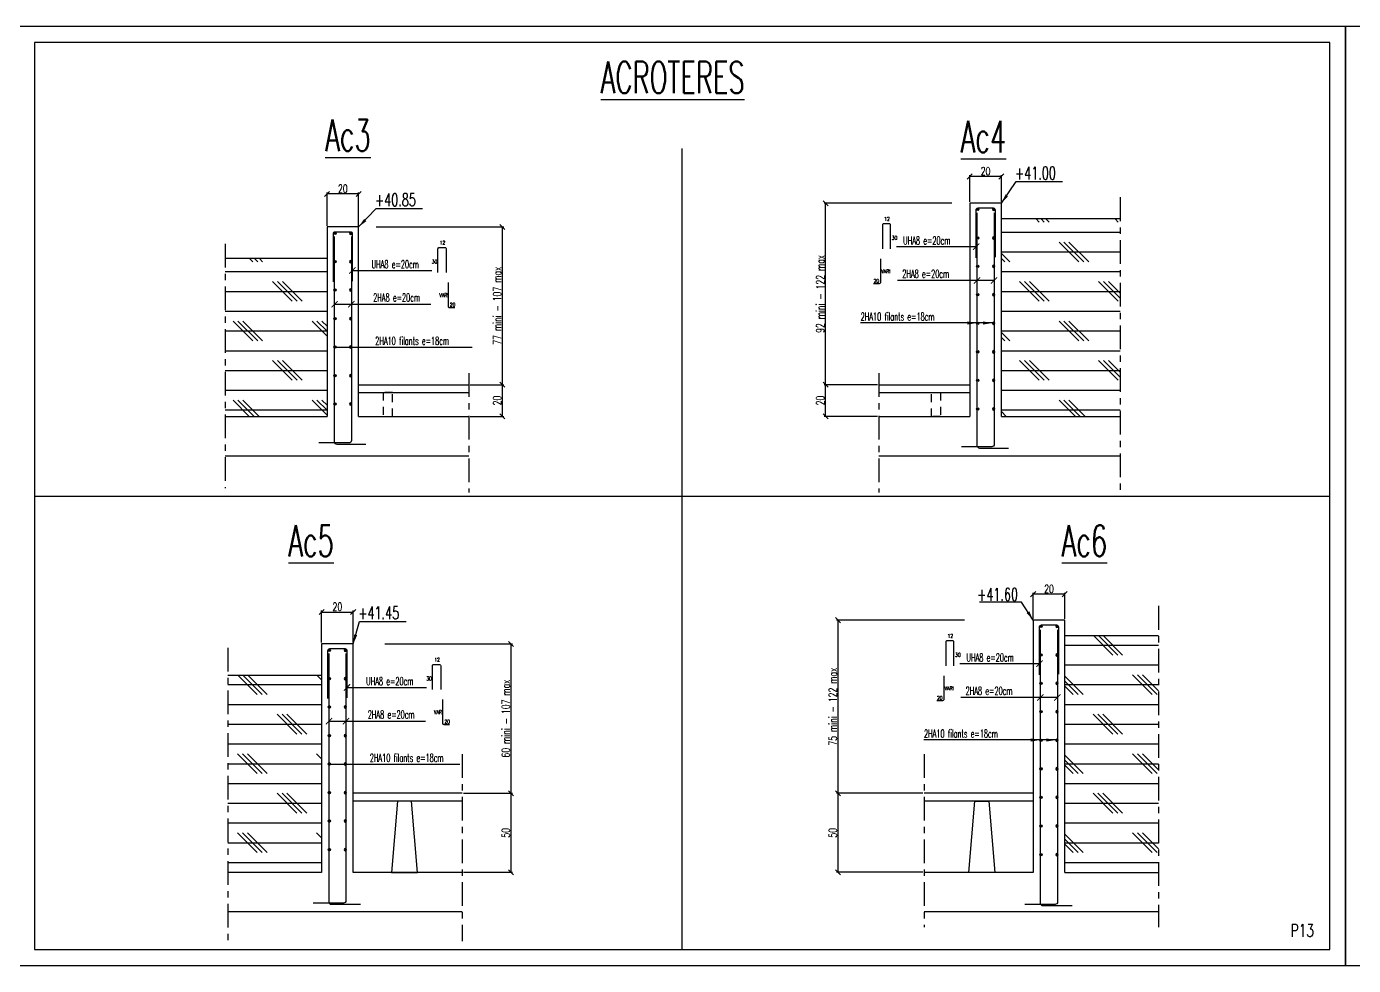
# Model space of a CAD drawing. Extents: x 308 to 787, y -199 to -146.
# Drawn here: x 745.09 to 766.09, y -169.39 to -154.54 of the extents above; entities that cross this region are included whole.
import ezdxf

# ---------------------------------------------------------------- set-up
doc = ezdxf.new("R2010")
doc.units = 0
doc.header["$LTSCALE"] = 0.5
doc.header["$MEASUREMENT"] = 0
doc.linetypes.add('AXES2', pattern=[1.125, 0.75, -0.125, 0.125, -0.125])
doc.linetypes.add('DISCONTINU2', pattern=[0.375, 0.25, -0.125])
doc.layers.get('0').update_dxf_attribs({"linetype": 'CONTINUOUS'})
doc.layers.get('DEFPOINTS').update_dxf_attribs({"linetype": 'CONTINUOUS'})
for name, color, linetype in [('CADRE-CART', 7, 'CONTINUOUS'), ('COTATION', 7, 'CONTINUOUS'), ('FERRAILLAGE', 1, 'CONTINUOUS'), ('HABILLAGE', 7, 'CONTINUOUS'), ('I84 - FERRAILLAGE', 1, 'CONTINUOUS'), ('MURS', 3, 'CONTINUOUS'), ('RDC', 7, 'DISCONTINU2'), ('Texte', 7, 'CONTINUOUS')]:
    doc.layers.add(name, color=color, linetype=linetype)
doc.styles.add('ROMANS8', font='romans.shx', dxfattribs={"width": 0.7})
doc.dimstyles.new('COT50 cm', dxfattribs={"dimtxt": 0.15, "dimasz": 0.06, "dimexe": 0.03, "dimexo": 0.1, "dimgap": 0.05, "dimtad": 1, "dimdec": 0, "dimlfac": 100, "dimzin": 0, "dimdsep": 46, "dimtxsty": 'ROMANS8', "dimblk1": 'OBLIQUE', "dimblk2": 'OBLIQUE', "dimsah": 1, "dimcen": 0.03, "dimdle": 0.03, "dimclrt": 1, "dimadec": 0, "dimazin": 0, "dimtfac": 1, "dimtdec": 0, "dimtmove": 0, "dimatfit": 3, "dimfxl": 0, "dimtolj": 1, "dimtzin": 0, "dimlwd": -1, "dimlwe": -1, "dimarcsym": 0})
doc.dimstyles.new('I84 1-20 cm', dxfattribs={"dimscale": 0.4, "dimtxt": 0.32, "dimasz": 0.2, "dimexe": 0.06, "dimexo": 0.05, "dimgap": 0.05, "dimtad": 1, "dimdec": 1, "dimlfac": 40, "dimzin": 9, "dimdsep": 46, "dimtxsty": 'ROMANS8', "dimblk": 'OBLIQUE', "dimcen": 0.09, "dimclrd": 256, "dimclre": 256, "dimclrt": 1, "dimadec": 0, "dimazin": 0, "dimtfac": 1, "dimtdec": 1, "dimtofl": 0, "dimtmove": 2, "dimatfit": 3, "dimfxl": 0, "dimtolj": 1, "dimtzin": 0, "dimarcsym": 0})

# ---------------------------------------------------------------- blocks, each defined once
blk = doc.blocks.new('_Oblique')
at = {"layer": 'COTATION', "color": 0, "lineweight": -2}
blk.add_line((-0.5, -0.5), (0.5, 0.5), dxfattribs=at)
blk = doc.blocks.new('*D979')
at = {"layer": 'COTATION', "lineweight": -2, "transparency": 16777216}
for p, q in [((749.849, -157.69), (749.849, -157.164)), ((750.349, -157.188), (749.849, -157.188)), ((750.349, -157.69), (750.349, -157.164))]:
    blk.add_line(p, q, dxfattribs=at)
at = {"layer": 'DEFPOINTS', "color": 0, "transparency": 16777216}
for p in [(749.849, -157.188), (749.849, -157.71), (750.349, -157.71)]:
    blk.add_point(p, dxfattribs=at)
at = {"layer": 'COTATION', "lineweight": -2, "transparency": 16777216, "xscale": 0.08000000000000002, "yscale": 0.08000000000000002, "zscale": 0.08000000000000002, "rotation": 180}
blk.add_blockref('_Oblique', (749.849, -157.188), dxfattribs=at)
at = {"layer": 'COTATION', "lineweight": -2, "transparency": 16777216, "xscale": 0.08000000000000002, "yscale": 0.08000000000000002, "zscale": 0.08000000000000002}
blk.add_blockref('_Oblique', (750.349, -157.188), dxfattribs=at)
at = {"layer": 'COTATION', "color": 1, "transparency": 16777216, "insert": (750.099, -157.104), "char_height": 0.128, "attachment_point": 5, "style": 'ROMANS8'}
blk.add_mtext('\\A1;20', dxfattribs=at)
blk = doc.blocks.new('*D980')
at = {"layer": 'COTATION', "lineweight": -2, "transparency": 16777216}
for p, q in [((752.114, -160.205), (752.648, -160.205)), ((752.624, -160.705), (752.624, -160.205)), ((752.114, -160.705), (752.648, -160.705))]:
    blk.add_line(p, q, dxfattribs=at)
at = {"layer": 'DEFPOINTS', "color": 0, "transparency": 16777216}
for p in [(752.094, -160.205), (752.624, -160.205), (752.094, -160.705)]:
    blk.add_point(p, dxfattribs=at)
at = {"layer": 'COTATION', "lineweight": -2, "transparency": 16777216, "xscale": 0.08000000000000002, "yscale": 0.08000000000000002, "zscale": 0.08000000000000002}
for p, rotation in [((752.624, -160.205), 90), ((752.624, -160.705), 270)]:
    blk.add_blockref('_Oblique', p, dxfattribs=dict(at, rotation=rotation))
at = {"layer": 'COTATION', "color": 1, "transparency": 16777216, "insert": (752.54, -160.455), "char_height": 0.128, "attachment_point": 5, "rotation": 90, "style": 'ROMANS8'}
blk.add_mtext('\\A1;20', dxfattribs=at)
blk = doc.blocks.new('*D981')
at = {"layer": 'COTATION', "lineweight": -2, "transparency": 16777216}
for p, q in [((750.624, -157.71), (752.648, -157.71)), ((752.624, -160.205), (752.624, -157.71)), ((752.114, -160.205), (752.648, -160.205))]:
    blk.add_line(p, q, dxfattribs=at)
at = {"layer": 'DEFPOINTS', "color": 0, "transparency": 16777216}
for p in [(750.349, -157.71), (752.624, -157.71), (752.094, -160.205)]:
    blk.add_point(p, dxfattribs=at)
at = {"layer": 'COTATION', "lineweight": -2, "transparency": 16777216, "xscale": 0.08000000000000002, "yscale": 0.08000000000000002, "zscale": 0.08000000000000002}
for p, rotation in [((752.624, -157.71), 90), ((752.624, -160.205), 270)]:
    blk.add_blockref('_Oblique', p, dxfattribs=dict(at, rotation=rotation))
at = {"layer": 'COTATION', "color": 1, "transparency": 16777216, "insert": (752.54, -158.957), "char_height": 0.128, "attachment_point": 5, "rotation": 90, "style": 'ROMANS8'}
blk.add_mtext('\\A1;77 mini - 107 max ', dxfattribs=at)
blk = doc.blocks.new('A$C27DF6537')
at = {"layer": 'I84 - FERRAILLAGE', "linetype": 'Continuous'}
blk.add_hatch(color=256, dxfattribs=at).paths.add_polyline_path([(0.0075, 0, 1), (-0.0075, 0, 1)])
blk.add_circle((0, 0), 0.0075, dxfattribs=at)
blk = doc.blocks.new('*D982')
at = {"layer": 'COTATION', "lineweight": -2, "transparency": 16777216}
for p, q in [((758.559, -160.205), (757.715, -160.205)), ((757.739, -160.705), (757.739, -160.205)), ((758.559, -160.705), (757.715, -160.705))]:
    blk.add_line(p, q, dxfattribs=at)
at = {"layer": 'DEFPOINTS', "color": 0, "transparency": 16777216}
for p in [(757.739, -160.205), (758.579, -160.205), (758.579, -160.705)]:
    blk.add_point(p, dxfattribs=at)
at = {"layer": 'COTATION', "lineweight": -2, "transparency": 16777216, "xscale": 0.08000000000000002, "yscale": 0.08000000000000002, "zscale": 0.08000000000000002}
for p, rotation in [((757.739, -160.205), 90), ((757.739, -160.705), 270)]:
    blk.add_blockref('_Oblique', p, dxfattribs=dict(at, rotation=rotation))
at = {"layer": 'COTATION', "color": 1, "transparency": 16777216, "insert": (757.655, -160.455), "char_height": 0.128, "attachment_point": 5, "rotation": 90, "style": 'ROMANS8'}
blk.add_mtext('\\A1;20', dxfattribs=at)
blk = doc.blocks.new('*D983')
at = {"layer": 'COTATION', "lineweight": -2, "transparency": 16777216}
for p, q in [((759.739, -157.334), (757.715, -157.334)), ((757.739, -160.205), (757.739, -157.334)), ((758.559, -160.205), (757.715, -160.205))]:
    blk.add_line(p, q, dxfattribs=at)
at = {"layer": 'DEFPOINTS', "color": 0, "transparency": 16777216}
for p in [(757.739, -157.334), (760.021, -157.334), (758.579, -160.205)]:
    blk.add_point(p, dxfattribs=at)
at = {"layer": 'COTATION', "lineweight": -2, "transparency": 16777216, "xscale": 0.08000000000000002, "yscale": 0.08000000000000002, "zscale": 0.08000000000000002}
for p, rotation in [((757.739, -157.334), 90), ((757.739, -160.205), 270)]:
    blk.add_blockref('_Oblique', p, dxfattribs=dict(at, rotation=rotation))
at = {"layer": 'COTATION', "color": 1, "transparency": 16777216, "insert": (757.655, -158.769), "char_height": 0.128, "attachment_point": 5, "rotation": 90, "style": 'ROMANS8'}
blk.add_mtext('\\A1;92 mini - 122 max', dxfattribs=at)
blk = doc.blocks.new('*D984')
at = {"layer": 'COTATION', "lineweight": -2, "transparency": 16777216}
for p, q in [((760.021, -157.314), (760.021, -156.888)), ((760.521, -156.912), (760.021, -156.912)), ((760.521, -157.314), (760.521, -156.888))]:
    blk.add_line(p, q, dxfattribs=at)
at = {"layer": 'DEFPOINTS', "color": 0, "transparency": 16777216}
for p in [(760.021, -156.912), (760.021, -157.334), (760.521, -157.334)]:
    blk.add_point(p, dxfattribs=at)
at = {"layer": 'COTATION', "lineweight": -2, "transparency": 16777216, "xscale": 0.08000000000000002, "yscale": 0.08000000000000002, "zscale": 0.08000000000000002, "rotation": 180}
blk.add_blockref('_Oblique', (760.021, -156.912), dxfattribs=at)
at = {"layer": 'COTATION', "lineweight": -2, "transparency": 16777216, "xscale": 0.08000000000000002, "yscale": 0.08000000000000002, "zscale": 0.08000000000000002}
blk.add_blockref('_Oblique', (760.521, -156.912), dxfattribs=at)
at = {"layer": 'COTATION', "color": 1, "transparency": 16777216, "insert": (760.271, -156.828), "char_height": 0.128, "attachment_point": 5, "style": 'ROMANS8'}
blk.add_mtext('\\A1;20', dxfattribs=at)
blk = doc.blocks.new('*D1523')
at = {"layer": 'COTATION', "lineweight": -2, "transparency": 16777216}
for p, q in [((752.008, -166.667), (752.785, -166.667)), ((752.761, -167.917), (752.761, -166.667)), ((752.008, -167.917), (752.785, -167.917))]:
    blk.add_line(p, q, dxfattribs=at)
at = {"layer": 'DEFPOINTS', "color": 0, "transparency": 16777216}
for p in [(751.988, -166.667), (752.761, -166.667), (751.988, -167.917)]:
    blk.add_point(p, dxfattribs=at)
at = {"layer": 'COTATION', "lineweight": -2, "transparency": 16777216, "xscale": 0.08000000000000002, "yscale": 0.08000000000000002, "zscale": 0.08000000000000002}
for p, rotation in [((752.761, -166.667), 90), ((752.761, -167.917), 270)]:
    blk.add_blockref('_Oblique', p, dxfattribs=dict(at, rotation=rotation))
at = {"layer": 'COTATION', "color": 1, "transparency": 16777216, "insert": (752.677, -167.292), "char_height": 0.128, "attachment_point": 5, "rotation": 90, "style": 'ROMANS8'}
blk.add_mtext('\\A1;50', dxfattribs=at)
blk = doc.blocks.new('*D1524')
at = {"layer": 'COTATION', "lineweight": -2, "transparency": 16777216}
for p, q in [((750.761, -164.304), (752.785, -164.304)), ((752.761, -166.667), (752.761, -164.304)), ((752.008, -166.667), (752.785, -166.667))]:
    blk.add_line(p, q, dxfattribs=at)
at = {"layer": 'DEFPOINTS', "color": 0, "transparency": 16777216}
for p in [(750.262, -164.304), (752.761, -164.304), (751.988, -166.667)]:
    blk.add_point(p, dxfattribs=at)
at = {"layer": 'COTATION', "lineweight": -2, "transparency": 16777216, "xscale": 0.08000000000000002, "yscale": 0.08000000000000002, "zscale": 0.08000000000000002}
for p, rotation in [((752.761, -164.304), 90), ((752.761, -166.667), 270)]:
    blk.add_blockref('_Oblique', p, dxfattribs=dict(at, rotation=rotation))
at = {"layer": 'COTATION', "color": 1, "transparency": 16777216, "insert": (752.677, -165.486), "char_height": 0.128, "attachment_point": 5, "rotation": 90, "style": 'ROMANS8'}
blk.add_mtext('\\A1;60 mini - 107 max ', dxfattribs=at)
blk = doc.blocks.new('*D1525')
at = {"layer": 'COTATION', "lineweight": -2, "transparency": 16777216}
for p, q in [((759.279, -166.667), (757.912, -166.667)), ((757.936, -167.917), (757.936, -166.667)), ((759.279, -167.917), (757.912, -167.917))]:
    blk.add_line(p, q, dxfattribs=at)
at = {"layer": 'DEFPOINTS', "color": 0, "transparency": 16777216}
for p in [(757.936, -166.667), (759.299, -166.667), (759.299, -167.917)]:
    blk.add_point(p, dxfattribs=at)
at = {"layer": 'COTATION', "lineweight": -2, "transparency": 16777216, "xscale": 0.08000000000000002, "yscale": 0.08000000000000002, "zscale": 0.08000000000000002}
for p, rotation in [((757.936, -166.667), 90), ((757.936, -167.917), 270)]:
    blk.add_blockref('_Oblique', p, dxfattribs=dict(at, rotation=rotation))
at = {"layer": 'COTATION', "color": 1, "transparency": 16777216, "insert": (757.852, -167.292), "char_height": 0.128, "attachment_point": 5, "rotation": 90, "style": 'ROMANS8'}
blk.add_mtext('\\A1;50', dxfattribs=at)
blk = doc.blocks.new('*D1526')
at = {"layer": 'COTATION', "lineweight": -2, "transparency": 16777216}
for p, q in [((759.936, -163.929), (757.912, -163.929)), ((757.936, -166.667), (757.936, -163.929)), ((759.279, -166.667), (757.912, -166.667))]:
    blk.add_line(p, q, dxfattribs=at)
at = {"layer": 'DEFPOINTS', "color": 0, "transparency": 16777216}
for p in [(757.936, -163.929), (761.024, -163.929), (759.299, -166.667)]:
    blk.add_point(p, dxfattribs=at)
at = {"layer": 'COTATION', "lineweight": -2, "transparency": 16777216, "xscale": 0.08000000000000002, "yscale": 0.08000000000000002, "zscale": 0.08000000000000002}
for p, rotation in [((757.936, -163.929), 90), ((757.936, -166.667), 270)]:
    blk.add_blockref('_Oblique', p, dxfattribs=dict(at, rotation=rotation))
at = {"layer": 'COTATION', "color": 1, "transparency": 16777216, "insert": (757.852, -165.298), "char_height": 0.128, "attachment_point": 5, "rotation": 90, "style": 'ROMANS8'}
blk.add_mtext('\\A1;75 mini - 122 max', dxfattribs=at)
blk = doc.blocks.new('*D1527')
at = {"layer": 'COTATION', "lineweight": -2, "transparency": 16777216}
for p, q in [((761.024, -163.909), (761.024, -163.494)), ((761.524, -163.518), (761.024, -163.518)), ((761.524, -163.909), (761.524, -163.494))]:
    blk.add_line(p, q, dxfattribs=at)
at = {"layer": 'DEFPOINTS', "color": 0, "transparency": 16777216}
for p in [(761.024, -163.518), (761.024, -163.929), (761.524, -163.929)]:
    blk.add_point(p, dxfattribs=at)
at = {"layer": 'COTATION', "lineweight": -2, "transparency": 16777216, "xscale": 0.08000000000000002, "yscale": 0.08000000000000002, "zscale": 0.08000000000000002, "rotation": 180}
blk.add_blockref('_Oblique', (761.024, -163.518), dxfattribs=at)
at = {"layer": 'COTATION', "lineweight": -2, "transparency": 16777216, "xscale": 0.08000000000000002, "yscale": 0.08000000000000002, "zscale": 0.08000000000000002}
blk.add_blockref('_Oblique', (761.524, -163.518), dxfattribs=at)
at = {"layer": 'COTATION', "color": 1, "transparency": 16777216, "insert": (761.274, -163.434), "char_height": 0.128, "attachment_point": 5, "style": 'ROMANS8'}
blk.add_mtext('\\A1;20', dxfattribs=at)
blk = doc.blocks.new('*D1528')
at = {"layer": 'COTATION', "lineweight": -2, "transparency": 16777216}
for p, q in [((749.762, -164.284), (749.762, -163.776)), ((749.762, -163.8), (750.262, -163.8)), ((750.262, -164.284), (750.262, -163.776))]:
    blk.add_line(p, q, dxfattribs=at)
at = {"layer": 'DEFPOINTS', "color": 0, "transparency": 16777216}
for p in [(750.262, -163.8), (749.762, -164.304), (750.262, -164.304)]:
    blk.add_point(p, dxfattribs=at)
at = {"layer": 'COTATION', "lineweight": -2, "transparency": 16777216, "xscale": 0.08000000000000002, "yscale": 0.08000000000000002, "zscale": 0.08000000000000002, "rotation": 180}
blk.add_blockref('_Oblique', (749.762, -163.8), dxfattribs=at)
at = {"layer": 'COTATION', "lineweight": -2, "transparency": 16777216, "xscale": 0.08000000000000002, "yscale": 0.08000000000000002, "zscale": 0.08000000000000002}
blk.add_blockref('_Oblique', (750.262, -163.8), dxfattribs=at)
at = {"layer": 'COTATION', "color": 1, "transparency": 16777216, "insert": (750.012, -163.716), "char_height": 0.128, "attachment_point": 5, "style": 'ROMANS8'}
blk.add_mtext('\\A1;20', dxfattribs=at)

msp = doc.modelspace()

# ---------------------------------------------------------------- hatches: boundary and pattern name
at = {"layer": 'COTATION'}
h = msp.add_hatch(dxfattribs=at)
h.set_pattern_fill('CORK', color=256, scale=2.5)
h.set_pattern_definition([(0, (-190.9107, 323.14563), (0, 0.3125), []), (135, (-190.75445, 322.9894), (-0.625, -0.625), [0.44194174, -0.44194174]), (135, (-190.6763, 322.9894), (-0.625, -0.625), [0.44194174, -0.44194174]), (135, (-190.5982, 322.9894), (-0.625, -0.625), [0.44194174, -0.44194174])])
h.paths.add_polyline_path([(762.3984, -157.5837), (760.5214, -157.5837), (760.5214, -160.7053), (762.3984, -160.7053)])
h = msp.add_hatch(dxfattribs=at)
h.set_pattern_fill('CORK', color=256, scale=2.5)
h.set_pattern_definition([(0, (-173.98353, 323.14563), (0, 0.3125), []), (135, (-173.8273, 322.9894), (-0.625, -0.625), [0.44194174, -0.44194174]), (135, (-173.7492, 322.9894), (-0.625, -0.625), [0.44194174, -0.44194174]), (135, (-173.671, 322.9894), (-0.625, -0.625), [0.44194174, -0.44194174])])
h.paths.add_polyline_path([(748.2381, -160.7053), (749.8486, -160.7053), (749.8486, -158.2096), (748.2381, -158.2096)])
h = msp.add_hatch(dxfattribs=at)
h.set_pattern_fill('CORK', color=256, scale=2.5)
h.set_pattern_definition([(0, (-262.24838, 315.0506), (0, 0.3125), []), (135, (-262.0921, 314.8944), (-0.625, -0.625), [0.44194174, -0.44194174]), (135, (-262.014, 314.8944), (-0.625, -0.625), [0.44194174, -0.44194174]), (135, (-261.9359, 314.8944), (-0.625, -0.625), [0.44194174, -0.44194174])])
h.paths.add_polyline_path([(763.0076, -167.9174), (763.0076, -164.1792), (761.5241, -164.1792), (761.5241, -167.9174)])
h = msp.add_hatch(dxfattribs=at)
h.set_pattern_fill('CORK', color=256, scale=2.5)
h.set_pattern_definition([(0, (-246.4115, 315.0506), (0, 0.3125), []), (135, (-246.2553, 314.8944), (-0.625, -0.625), [0.44194174, -0.44194174]), (135, (-246.1771, 314.8944), (-0.625, -0.625), [0.44194174, -0.44194174]), (135, (-246.099, 314.8944), (-0.625, -0.625), [0.44194174, -0.44194174])])
h.paths.add_polyline_path([(748.2788, -167.9174), (749.7624, -167.9174), (749.7624, -164.8045), (748.2788, -164.8045)])

# ---------------------------------------------------------------- linework, layer by layer
at = {"color": 4}
for points in [[(765.9678, -169.39), (765.9678, -154.54), (744.9678, -154.54), (744.9678, -169.39)], [(786.9678, -169.39), (786.9678, -154.54), (765.9678, -154.54), (765.9678, -169.39)]]:
    msp.add_lwpolyline(points, close=True, dxfattribs=at)
at = {"color": 7}
msp.add_lwpolyline([(745.2178, -169.14), (765.7178, -169.14), (765.7178, -154.79), (745.2178, -154.79)], close=True, dxfattribs=at)
at = {"layer": 'CADRE-CART'}
msp.add_line((755.4678, -169.14), (755.4678, -156.4703), dxfattribs=at)
at = {"layer": 'COTATION'}
for q in [(765.7178, -161.965), (755.4678, -161.965)]:
    msp.add_line((745.2178, -161.965), q, dxfattribs=at)
at = {"layer": 'FERRAILLAGE', "color": 6, "linetype": 'AXES2'}
for p, q in [((762.3984, -157.241), (762.3984, -161.8859)), ((748.2381, -157.9751), (748.2381, -161.8388)), ((752.0939, -160.0234), (752.0939, -161.9073)), ((758.5792, -160.0234), (758.5792, -161.9073)), ((763.0076, -163.7047), (763.0076, -168.7823)), ((748.2788, -164.3671), (748.2788, -169.0051)), ((751.9877, -166.0469), (751.9877, -169.0051)), ((759.2987, -166.0469), (759.2987, -168.7823))]:
    msp.add_line(p, q, dxfattribs=at)
at = {"layer": 'FERRAILLAGE', "color": 7}
for p, q in [((749.9918, -159.6121), (752.1444, -159.6121)), ((749.9056, -166.207), (751.9497, -166.207))]:
    msp.add_line(p, q, dxfattribs=at)
at = {"layer": 'FERRAILLAGE'}
for points in [[(760.4072, -157.4841), (760.4072, -161.1477, -0.4142136), (760.3672, -161.1877), (759.8893, -161.1877)], [(760.1214, -158.1996), (760.1214, -157.4387, -0.4142136), (760.1514, -157.4087), (760.3914, -157.4087, -0.4142136), (760.4214, -157.4387), (760.4214, -158.1891)], [(760.6358, -161.2112), (760.1797, -161.2112, -0.4142136), (760.1397, -161.1712), (760.1397, -157.4841)], [(758.7668, -158.0544), (758.7668, -157.6797, 0.4142136), (758.7468, -157.6597), (758.6568, -157.6597, 0.4142136), (758.6368, -157.6797), (758.6368, -158.0544)], [(750.2344, -157.86), (750.2344, -161.0866, -0.4142136), (750.1944, -161.1266), (749.7164, -161.1266)], [(749.9486, -158.5755), (749.9486, -157.8146, -0.4142136), (749.9786, -157.7846), (750.2186, -157.7846, -0.4142136), (750.2486, -157.8146), (750.2486, -158.565)], [(750.4629, -161.1501), (750.0069, -161.1501, -0.4142136), (749.9669, -161.1101), (749.9669, -157.86)], [(751.6032, -158.4302), (751.6032, -158.0555, -0.4142136), (751.6232, -158.0355), (751.7132, -158.0355, -0.4142136), (751.7332, -158.0555), (751.7332, -158.4302)], [(758.6071, -158.2123), (758.6071, -158.587, -0.4142136), (758.5871, -158.607), (758.4971, -158.607)], [(751.7629, -158.5882), (751.7629, -158.9628, 0.4142136), (751.7829, -158.9828), (751.8729, -158.9828)], [(761.1241, -164.7952), (761.1241, -164.0342, -0.4142136), (761.1541, -164.0042), (761.3941, -164.0042, -0.4142136), (761.4241, -164.0342), (761.4241, -164.7846)], [(761.4098, -164.0796), (761.4098, -168.3846, -0.4142136), (761.3698, -168.4246), (760.8919, -168.4246)], [(761.6384, -168.4481), (761.1824, -168.4481, -0.4142136), (761.1424, -168.4081), (761.1424, -164.0796)], [(749.8624, -165.1704), (749.8624, -164.4095, -0.4142136), (749.8924, -164.3795), (750.1324, -164.3795, -0.4142136), (750.1624, -164.4095), (750.1624, -165.1599)], [(759.7694, -164.6499), (759.7694, -164.2752, 0.4142136), (759.7494, -164.2552), (759.6594, -164.2552, 0.4142136), (759.6394, -164.2752), (759.6394, -164.6499)], [(750.1481, -164.4549), (750.1481, -168.3635, -0.4142136), (750.1081, -168.4035), (749.6302, -168.4035)], [(750.3767, -168.427), (749.9206, -168.427, -0.4142136), (749.8806, -168.387), (749.8806, -164.4549)], [(751.517, -165.0251), (751.517, -164.6504, -0.4142136), (751.537, -164.6304), (751.627, -164.6304, -0.4142136), (751.647, -164.6504), (751.647, -165.0251)], [(759.6097, -164.8078), (759.6097, -165.1825, -0.4142136), (759.5897, -165.2025), (759.4997, -165.2025)], [(751.6767, -165.1831), (751.6767, -165.5577, 0.4142136), (751.6967, -165.5777), (751.7867, -165.5777)]]:
    msp.add_lwpolyline(points, format="xyb", dxfattribs=at)
at = {"layer": 'MURS'}
for p, q in [((748.2381, -160.7053), (749.8486, -160.7053)), ((750.3486, -160.7053), (752.0939, -160.7053)), ((758.5792, -160.7053), (760.0214, -160.7053)), ((760.5214, -160.7053), (762.3984, -160.7053)), ((748.2381, -161.3303), (752.0939, -161.3303)), ((758.5792, -161.3303), (762.3984, -161.3303)), ((749.7624, -167.9174), (748.2788, -167.9174)), ((751.9877, -167.9174), (750.2624, -167.9174)), ((761.0241, -167.9174), (759.2987, -167.9174)), ((761.5241, -167.9174), (763.0076, -167.9174)), ((751.9877, -168.5424), (748.2788, -168.5424)), ((763.0076, -168.5424), (759.2987, -168.5424))]:
    msp.add_line(p, q, dxfattribs=at)
for points in [[(760.5214, -160.7053), (760.5214, -157.3337), (760.0214, -157.3337), (760.0214, -160.7053)], [(750.3486, -160.7053), (750.3486, -157.7096), (749.8486, -157.7096), (749.8486, -160.7053)], [(761.5241, -167.9174), (761.5241, -163.9292), (761.0241, -163.9292), (761.0241, -167.9174)], [(750.2624, -167.9174), (750.2624, -164.3045), (749.7624, -164.3045), (749.7624, -167.9174)]]:
    msp.add_lwpolyline(points, dxfattribs=at)
at = {"layer": 'RDC', "linetype": 'ByBlock'}
for p, q in [((762.3984, -157.5837), (760.5214, -157.5837)), ((749.8486, -158.2096), (748.2381, -158.2096)), ((750.3486, -160.2053), (752.0939, -160.2053)), ((758.5792, -160.2053), (760.0214, -160.2053)), ((750.3486, -160.3303), (752.0939, -160.3303)), ((758.5792, -160.3303), (760.0214, -160.3303)), ((763.0076, -164.1792), (761.5241, -164.1792)), ((749.7624, -164.8045), (748.2788, -164.8045)), ((751.9877, -166.6674), (750.2624, -166.6674)), ((761.0241, -166.6674), (759.2987, -166.6674)), ((751.9877, -166.7924), (750.2624, -166.7924)), ((761.0241, -166.7924), (759.2987, -166.7924))]:
    msp.add_line(p, q, dxfattribs=at)
at = {"layer": 'RDC'}
for points in [[(750.7394, -160.7053), (750.8869, -160.7053), (750.8869, -160.3303), (750.7394, -160.3303)], [(759.5597, -160.7053), (759.4122, -160.7053), (759.4122, -160.3303), (759.5597, -160.3303)]]:
    msp.add_lwpolyline(points, close=True, dxfattribs=at)
at = {"layer": 'RDC', "linetype": 'ByBlock'}
for points in [[(750.8694, -167.9174), (751.2805, -167.9174), (751.1856, -166.7924), (750.9643, -166.7924)], [(760.4187, -167.9174), (760.0075, -167.9174), (760.1025, -166.7924), (760.3238, -166.7924)]]:
    msp.add_lwpolyline(points, close=True, dxfattribs=at)

# ---------------------------------------------------------------- block references
at = {"layer": 'FERRAILLAGE', "linetype": 'Continuous', "yscale": 2.5, "zscale": 2.5}
for p, xscale in [((760.1462, -157.4329), 2.5), ((760.3966, -157.4329), -2.5), ((749.9734, -157.8087), 2.5), ((750.2238, -157.8087), -2.5), ((760.1462, -157.8829), 2.5), ((760.3966, -157.8829), -2.5), ((749.9734, -158.2587), 2.5), ((750.2238, -158.2587), -2.5), ((760.1462, -158.3329), 2.5), ((760.3966, -158.3329), -2.5), ((749.9734, -158.7087), 2.5), ((750.2238, -158.7087), -2.5), ((760.1462, -158.7829), 2.5), ((760.3966, -158.7829), -2.5), ((749.9734, -159.1587), 2.5), ((750.2238, -159.1587), -2.5), ((760.1462, -159.2329), 2.5), ((760.3966, -159.2329), -2.5), ((749.9734, -159.6087), 2.5), ((750.2238, -159.6087), -2.5), ((760.1462, -159.6847), 2.5), ((760.3966, -159.6847), -2.5), ((749.9734, -160.0605), 2.5), ((750.2238, -160.0605), -2.5), ((760.1462, -160.136), 2.5), ((760.1462, -160.136), 2.5), ((760.3966, -160.136), -2.5), ((760.3966, -160.136), -2.5), ((749.9734, -160.5119), 2.5), ((750.2238, -160.5119), -2.5), ((760.1462, -160.5896), 2.5), ((760.3966, -160.5896), -2.5), ((761.1488, -164.0284), 2.5), ((761.3993, -164.0284), -2.5), ((749.8871, -164.4036), 2.5), ((750.1376, -164.4036), -2.5), ((761.1488, -164.4784), 2.5), ((761.3993, -164.4784), -2.5), ((749.8871, -164.8536), 2.5), ((750.1376, -164.8536), -2.5), ((761.1488, -164.9284), 2.5), ((761.3993, -164.9284), -2.5), ((749.8871, -165.3036), 2.5), ((750.1376, -165.3036), -2.5), ((761.1488, -165.3784), 2.5), ((761.3993, -165.3784), -2.5), ((749.8871, -165.7536), 2.5), ((750.1376, -165.7536), -2.5), ((761.1488, -165.8284), 2.5), ((761.3993, -165.8284), -2.5), ((749.8871, -166.2036), 2.5), ((750.1376, -166.2036), -2.5), ((761.1488, -166.2802), 2.5), ((761.3993, -166.2802), -2.5), ((749.8871, -166.6554), 2.5), ((750.1376, -166.6554), -2.5), ((761.1488, -166.7315), 2.5), ((761.1488, -166.7315), 2.5), ((761.3993, -166.7315), -2.5), ((761.3993, -166.7315), -2.5), ((749.8871, -167.1068), 2.5), ((750.1376, -167.1068), -2.5), ((761.1488, -167.1851), 2.5), ((761.3993, -167.1851), -2.5), ((749.8871, -167.5581), 2.5), ((750.1376, -167.5581), -2.5), ((761.1488, -167.6386), 2.5), ((761.3993, -167.6386), -2.5)]:
    msp.add_blockref('A$C27DF6537', p, dxfattribs=dict(at, xscale=xscale))

# ---------------------------------------------------------------- texts
at = {"layer": 'FERRAILLAGE', "color": 7, "style": 'ROMANS8', "width": 0.7}
for s, p in [('12', (758.6654, -157.6134)), ('30', (758.7845, -157.9116)), ('12', (751.6318, -157.9893)), ('30', (751.5055, -158.2874)), ('20', (758.4985, -158.593)), ('VARI', (758.6191, -158.4425)), ('VARI', (751.6269, -158.8184)), ('20', (751.7915, -158.9689)), ('12', (759.668, -164.2089)), ('12', (751.5456, -164.5842)), ('30', (759.7872, -164.5071)), ('30', (751.4193, -164.8823)), ('VARI', (759.6217, -165.038)), ('20', (759.5011, -165.1885)), ('VARI', (751.5407, -165.4133)), ('20', (751.7053, -165.5638))]:
    msp.add_text(s, height=0.06, dxfattribs=at).set_placement(p)
at = {"layer": 'FERRAILLAGE', "color": 1, "style": 'ROMANS8', "width": 0.6}
for s, p in [('UHA8 e=20cm', (758.9659, -157.988)), ('UHA8 e=20cm', (750.5538, -158.3639)), ('2HA8 e=20cm', (758.9519, -158.5143)), ('2HA8 e=20cm', (750.5786, -158.8901)), ('2HA10 filants e=18cm', (758.2937, -159.1915)), ('2HA10 filants e=18cm', (750.6107, -159.5749)), ('UHA8 e=20cm', (759.9685, -164.5835)), ('UHA8 e=20cm', (750.4675, -164.9588)), ('2HA8 e=20cm', (759.9545, -165.1098)), ('2HA8 e=20cm', (750.4924, -165.485)), ('2HA10 filants e=18cm', (759.2964, -165.787)), ('2HA10 filants e=18cm', (750.5245, -166.1698))]:
    msp.add_text(s, height=0.126654, dxfattribs=at).set_placement(p)
at = {"layer": 'HABILLAGE', "color": 1, "style": 'ROMANS8'}
for s, width, p in [('+41.00', 0.65, (760.7377, -156.9566)), ('+40.85', 0.65, (750.6082, -157.3796)), ('+41.60', 0.65, (760.1383, -163.6205)), ('+41.45', 0.65, (750.3434, -163.9132)), ('P13', 0.7, (765.101, -168.9361))]:
    msp.add_text(s, height=0.2, dxfattribs=dict(at, width=width)).set_placement(p)
at = {"layer": 'Texte', "color": 4, "style": 'ROMANS8', "width": 0.6}
for s, p in [('%%UACROTERES', (754.1819, -155.5938)), ('%%UAc3', (749.8203, -156.5109)), ('%%UAc4', (759.8771, -156.5329)), ('%%UAc5', (749.2366, -162.9237)), ('%%UAc6', (761.475, -162.9237))]:
    msp.add_text(s, height=0.5, dxfattribs=at).set_placement(p)

# ---------------------------------------------------------------- dimensions: what is measured, and where the dimension line sits
at = {"layer": 'COTATION', "color": 0}
for base, p1, p2, picture, middle in [((760.0214, -156.9119), (760.5214, -157.3337), (760.0214, -157.3337), '*D984', (760.2714, -156.8279)), ((749.8486, -157.1878), (750.3486, -157.7096), (749.8486, -157.7096), '*D979', (750.0986, -157.1038)), ((761.0241, -163.5179), (761.5241, -163.9292), (761.0241, -163.9292), '*D1527', (761.2741, -163.4339)), ((750.2624, -163.7997), (749.7624, -164.3045), (750.2624, -164.3045), '*D1528', (750.0124, -163.7157))]:
    dim = msp.add_linear_dim(base=base, p1=p1, p2=p2, dimstyle='I84 1-20 cm', dxfattribs=at)
    dim.commit()
    dim.dimension.update_dxf_attribs({"geometry": picture, "text_midpoint": middle})
for base, p1, p2, text, picture, middle in [((757.7386, -157.3337), (758.5792, -160.2053), (760.0214, -157.3337), '92 mini - 122 max', '*D983', (757.6546, -158.7695)), ((752.6239, -157.7096), (752.0939, -160.2053), (750.3486, -157.7096), '77 mini - 107 max ', '*D981', (752.5399, -158.9574)), ((757.936, -163.9292), (759.2987, -166.6674), (761.0241, -163.9292), '75 mini - 122 max', '*D1526', (757.852, -165.2983)), ((752.7613, -164.3045), (751.9877, -166.6674), (750.2624, -164.3045), '60 mini - 107 max ', '*D1524', (752.6773, -165.4859))]:
    dim = msp.add_linear_dim(base=base, p1=p1, p2=p2, angle=90, text=text, dimstyle='I84 1-20 cm', dxfattribs=at)
    dim.commit()
    dim.dimension.update_dxf_attribs({"geometry": picture, "text_midpoint": middle})
for base, p1, p2, picture, middle in [((752.6239, -160.2053), (752.0939, -160.7053), (752.0939, -160.2053), '*D980', (752.5399, -160.4553)), ((757.7386, -160.2053), (758.5792, -160.7053), (758.5792, -160.2053), '*D982', (757.6546, -160.4553)), ((752.7613, -166.6674), (751.9877, -167.9174), (751.9877, -166.6674), '*D1523', (752.6773, -167.2924)), ((757.936, -166.6674), (759.2987, -167.9174), (759.2987, -166.6674), '*D1525', (757.852, -167.2924))]:
    dim = msp.add_linear_dim(base=base, p1=p1, p2=p2, angle=90, dimstyle='I84 1-20 cm', dxfattribs=at)
    dim.commit()
    dim.dimension.update_dxf_attribs({"geometry": picture, "text_midpoint": middle})

# ---------------------------------------------------------------- leaders
at = {"layer": 'COTATION'}
for points, override in [([(760.5214, -157.3337), (760.755, -156.9924), (761.4896, -156.9924)], {"dimasz": 0.15, "dimtad": 0}), ([(750.3486, -157.7096), (750.6255, -157.4201), (751.3604, -157.4201)], {"dimasz": 0.15, "dimtad": 0}), ([(760.1214, -158.0226), (758.8623, -158.0226)], {"dimasz": 0.1, "dimtad": 0, "dimldrblk": 'ArchTick'}), ([(750.2486, -158.3984), (751.5077, -158.3984)], {"dimasz": 0.1, "dimtad": 0, "dimldrblk": 'ArchTick'}), ([(760.1356, -158.5552), (758.8766, -158.5552)], {"dimasz": 0.1, "dimtad": 0, "dimldrblk": 'ArchTick'}), ([(760.4031, -158.5552), (759.1441, -158.5552)], {"dimasz": 0.1, "dimtad": 0, "dimldrblk": 'ArchTick'}), ([(749.9669, -158.931), (751.226, -158.931)], {"dimasz": 0.1, "dimtad": 0, "dimldrblk": 'ArchTick'}), ([(750.2344, -158.931), (751.4935, -158.931)], {"dimasz": 0.1, "dimtad": 0, "dimldrblk": 'ArchTick'}), ([(760.1305, -159.2286), (758.29, -159.2286)], {"dimasz": 0.15, "dimtad": 0}), ([(760.3796, -159.2286), (758.29, -159.2286)], {"dimasz": 0.15, "dimtad": 0}), ([(761.0241, -163.9292), (760.84, -163.6444), (760.1743, -163.6444)], {"dimasz": 0.15, "dimtad": 0}), ([(750.2624, -164.3045), (750.3608, -163.9485), (751.1011, -163.9485)], {"dimasz": 0.15, "dimtad": 0}), ([(761.1241, -164.6181), (759.865, -164.6181)], {"dimasz": 0.1, "dimtad": 0, "dimldrblk": 'ArchTick'}), ([(750.1624, -164.9933), (751.4214, -164.9933)], {"dimasz": 0.1, "dimtad": 0, "dimldrblk": 'ArchTick'}), ([(761.1383, -165.1507), (759.8792, -165.1507)], {"dimasz": 0.1, "dimtad": 0, "dimldrblk": 'ArchTick'}), ([(761.4058, -165.1507), (760.1467, -165.1507)], {"dimasz": 0.1, "dimtad": 0, "dimldrblk": 'ArchTick'}), ([(749.8806, -165.5259), (751.1397, -165.5259)], {"dimasz": 0.1, "dimtad": 0, "dimldrblk": 'ArchTick'}), ([(750.1481, -165.5259), (751.4072, -165.5259)], {"dimasz": 0.1, "dimtad": 0, "dimldrblk": 'ArchTick'}), ([(761.1331, -165.8242), (759.2926, -165.8242)], {"dimasz": 0.15, "dimtad": 0}), ([(761.3823, -165.8242), (759.2926, -165.8242)], {"dimasz": 0.15, "dimtad": 0})]:
    msp.add_leader(points, dimstyle='COT50 cm', override=override, dxfattribs=at)

doc.saveas('drawing.dxf')
